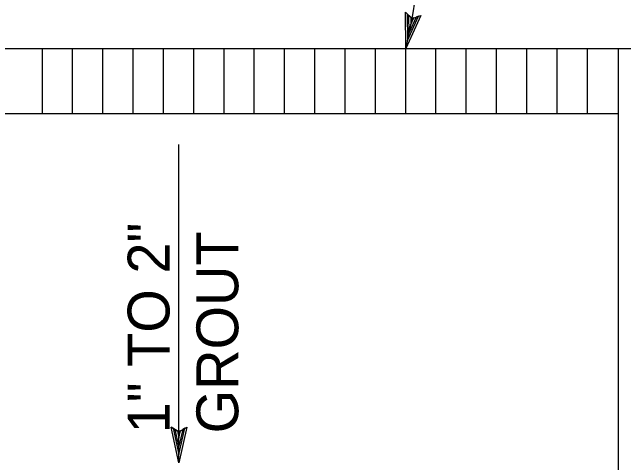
# Model space of a CAD drawing. Extents: x -894 to 866, y -472 to 714.
# Drawn here: x 401.4 to 503.7, y 187.5 to 262.9 of the extents above; entities that cross this region are included whole.
import ezdxf

# ---------------------------------------------------------------- set-up
doc = ezdxf.new("R2010")
doc.units = 0
for name, color, linetype in [('37 Drain Anno', 7, 'Continuous'), ('57 Undefined', 7, 'Continuous'), ('60 Nongeo Data', 7, 'Continuous')]:
    doc.layers.add(name, color=color, linetype=linetype)

msp = doc.modelspace()

# ---------------------------------------------------------------- linework, layer by layer
at = {"layer": '37 Drain Anno'}
msp.add_line((429.31, 187.48), (429.31, 240.75), dxfattribs=at)
msp.add_lwpolyline([(469.73, 262.31), (467.21, 256.81), (467.16, 262.86), (467.46, 262.58), (467.49, 258.15), (469.35, 262.18), (468.96, 262.05), (467.78, 259.47), (467.76, 262.3), (468.05, 262.03), (468.06, 260.8), (468.58, 261.92), (468.28, 261.82), (467.16, 262.86), (468.28, 261.82)], close=True, dxfattribs=at)
msp.add_open_spline([(448.1, 287.52), (451.64, 286.66), (466.87, 285.19), (472.13, 279.89), (467.21, 256.81)], degree=3, dxfattribs=at)
at = {"layer": '60 Nongeo Data'}
for p, q in [((335.6, 256.81), (523.02, 256.81)), ((355.85, 256.81), (502.77, 256.81)), ((406.47, 245.84), (406.47, 256.81)), ((411.53, 245.84), (411.53, 256.81)), ((416.59, 245.84), (416.59, 256.81)), ((421.65, 245.84), (421.65, 256.81)), ((426.71, 245.84), (426.71, 256.81)), ((431.78, 245.84), (431.78, 256.81)), ((436.84, 245.84), (436.84, 256.81)), ((441.9, 245.84), (441.9, 256.81)), ((446.96, 245.84), (446.96, 256.81)), ((452.02, 245.84), (452.02, 256.81)), ((457.09, 245.84), (457.09, 256.81)), ((462.15, 245.84), (462.15, 256.81)), ((467.21, 245.84), (467.21, 256.81)), ((472.27, 245.84), (472.27, 256.81)), ((477.33, 245.84), (477.33, 256.81)), ((482.39, 245.84), (482.39, 256.81)), ((487.46, 245.84), (487.46, 256.81)), ((492.52, 245.84), (492.52, 256.81)), ((497.58, 245.84), (497.58, 256.81)), ((502.77, 89.51), (502.77, 256.81)), ((502.77, 245.84), (355.85, 245.84)), ((427.99, 193.46), (427.99, 193.46)), ((430.65, 193.46), (430.65, 193.46)), ((429.31, 187.48), (429.31, 187.48))]:
    msp.add_line(p, q, dxfattribs=at)
msp.add_lwpolyline([(430.65, 193.46), (429.31, 187.48), (427.99, 193.46), (428.34, 193.25), (429.31, 188.87), (430.29, 193.25), (429.94, 193.04), (429.31, 190.24), (428.69, 193.04), (429.05, 192.83), (429.31, 191.61), (429.59, 192.83), (429.31, 192.67), (427.99, 193.46), (429.31, 192.67)], close=True, dxfattribs=at)

# ---------------------------------------------------------------- texts
at = {"layer": '57 Undefined'}
for s, p in [('1" TO 2"', (427.73, 192.4)), ('GROUT', (439.23, 192.4))]:
    msp.add_text(s, height=7, rotation=90, dxfattribs=at).set_placement(p)

doc.saveas('drawing.dxf')
